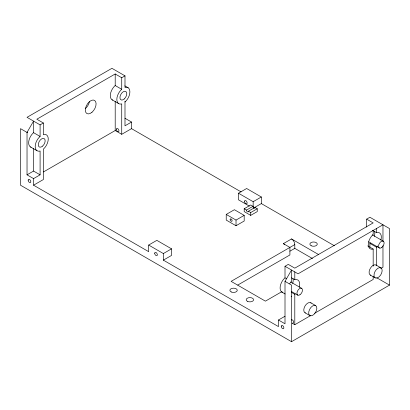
<?xml version="1.0" encoding="UTF-8"?>
<svg xmlns="http://www.w3.org/2000/svg" width="410" height="410" viewBox="0 0 410 410"><rect width="100%" height="100%" fill="white"/><g stroke="black" fill="none" stroke-linecap="round" stroke-linejoin="round"><path stroke-width="0.61" d="M124.994 101.998L125.383 101.659A9.235 5.33 -60 0 0 129.893 91.881A9.235 5.33 -60 0 0 125.383 87.315L124.994 87.422L124.994 75.855L111.935 68.316L27.029 117.332L40.093 124.876L40.093 136.443L39.709 136.776A9.235 5.33 -60 0 0 35.193 146.554A9.235 5.33 -60 0 0 39.709 151.121L40.093 151.013L40.093 174.834L33.564 178.606L27.029 174.834L27.029 132.415L33.564 121.104L33.564 132.671L33.174 133.009A9.235 5.33 -60 0 0 28.777 141.306A9.235 5.33 -60 0 0 31.032 147.226M33.564 178.606L33.564 185.202L148.671 251.663L148.671 245.062L163.364 253.549L163.364 260.145L278.472 326.601L278.472 320.005L285.006 323.777L285.006 281.352L291.536 270.041L291.536 281.608L291.151 281.947A9.235 5.33 -60 0 0 289.67 283.607M124.994 75.855L121.729 77.741L115.2 73.969L115.2 85.536L114.815 85.874A9.235 5.33 -60 0 0 110.418 94.172A9.235 5.33 -60 0 0 112.668 100.096M121.729 77.741L121.729 89.308L121.345 89.646A9.235 5.33 -60 0 0 116.829 99.42A9.235 5.33 -60 0 0 121.345 103.991L121.729 103.879L121.729 134.301L115.2 130.529L43.45 171.954M366.642 227.053L366.642 219.14L373.172 222.912L294.8 268.155L288.271 264.388L285.006 266.274L285.006 277.837L284.617 278.175A9.235 5.33 -60 0 0 280.22 286.472A9.235 5.33 -60 0 0 282.475 292.397M292.079 323.147L294.8 324.72L294.8 294.298L295.185 293.96M369.907 247.153L369.907 243.396L370.291 243.058M376.436 265.342L376.436 247.163L376.826 246.83A9.235 5.33 -60 0 0 377.584 246.041M115.2 73.969L36.828 119.218L43.357 122.99L43.357 134.557L43.742 134.449A9.235 5.33 -60 0 1 48.257 139.016A9.235 5.33 -60 0 1 43.742 148.794L43.357 149.127L43.357 179.549L33.564 185.202M40.093 124.876L43.357 122.99M27.029 174.834L33.564 171.062L40.093 174.834M241.1 191.906L131.528 128.648L131.528 122.047L124.994 125.819L124.994 101.183M121.729 134.301L131.528 128.648M148.671 245.062L156.835 240.352L171.529 248.834L171.529 255.43L163.364 260.145M249.357 206.102L238.471 199.813L238.471 193.218L246.635 188.503L261.329 196.99L261.329 203.585L334.381 245.759M226.228 214.425L234.392 209.715L244.186 215.368L244.186 221.026L236.022 225.741L226.228 220.083L226.228 214.425L236.022 220.083L244.186 215.368M163.364 253.549L171.529 248.834M238.471 193.218L253.165 201.699L261.329 196.99M244.186 208.772L246.471 210.094A1.384 0.799 60 0 0 247.45 211.785A1.384 0.799 60 0 0 248.429 211.222L254.958 207.45L257.249 208.772L257.249 211.601L250.715 215.368L244.186 211.601L244.186 208.772L250.715 205L253.006 206.322A1.384 0.799 60 0 0 254.236 208.121M246.471 210.094L253.006 206.322M253.708 207.988L261.329 203.585M248.429 211.222L250.715 212.544L257.249 208.772M284.489 244.524A4.618 2.665 60 0 0 283.371 243.648L291.536 238.938L318.565 254.538M291.536 238.938A4.618 2.665 60 0 1 294.8 244.591L231.122 281.357L265.413 301.15L282.008 291.566M289.901 251.192L294.8 248.363L312.471 258.566M237.779 285.053L289.901 254.964L289.901 247.42L283.371 243.648M366.642 219.14L369.907 217.254L389.5 228.565L389.5 285.124L291.536 341.684L20.5 185.207L20.5 128.643L27.029 132.415M278.472 320.005L285.006 316.233M380.793 268.473L382.971 267.217L382.971 245.687M294.8 324.72L310.806 315.474M314.67 313.245L373.172 279.471L373.172 276.299M372.628 230.394L376.436 232.593L376.826 232.485A9.235 5.33 -60 0 1 380.88 240.091M373.172 266.162L373.172 249.049L372.787 249.157A9.235 5.33 -60 0 1 368.272 244.591A9.235 5.33 -60 0 1 372.787 234.812L373.172 234.479L373.172 230.215M291.536 277.837L294.8 279.722L295.185 279.615A9.235 5.33 -60 0 1 299.238 287.226M291.151 296.292L291.536 296.184M124.86 85.854L128.125 87.74M115.2 85.536L121.729 89.308M372.311 234.853L383.191 241.136M368.595 241.762L379.481 248.045M369.907 243.396L376.436 247.163M367.729 245.908L373.172 249.049M112.073 99.794L118.603 103.561M124.994 118.275L131.528 122.047M376.057 265.044L380.957 267.873A5.771 3.331 -60 0 1 379.127 276.817A5.771 3.331 -60 0 1 374.13 273.926A5.771 3.331 -60 0 1 380.957 267.873M376.754 277.765L389.5 285.124M370.286 275.043L375.186 277.872M285.006 266.274L298.065 273.813L382.971 224.793L382.971 241.259M33.564 132.671L40.093 136.443M285.006 277.837L286.636 278.779M290.669 281.988L301.555 288.271M285.006 281.352L291.536 285.124L291.536 341.684M291.31 291.407L297.839 295.18M310.749 302.749L315.649 305.578A5.771 3.331 -60 0 1 313.819 314.521A5.771 3.331 -60 0 1 308.817 311.636A5.771 3.331 -60 0 1 315.649 305.578M291.536 292.412L294.8 294.298M30.432 146.923L36.967 150.696M281.875 292.094L285.14 293.98M304.978 312.748L309.873 315.577M376.436 228.329L376.436 232.593M294.8 244.591L294.8 248.363M294.8 271.809L294.8 279.722M253.165 201.699L253.165 207.101M250.715 212.544L250.715 215.368M236.022 220.083L236.022 225.741M115.2 101.378L115.2 130.529M33.564 148.497L33.564 171.062M89.395 101.726A7.621 4.397 -60 0 1 85.188 108.722M292.965 278.656A9.235 5.33 -60 0 1 292.709 283.454M374.602 231.522A9.235 5.33 -60 0 1 374.345 236.319M27.106 132.614A4.848 2.798 -60 0 1 27.603 132.092M305.465 312.948A5.771 3.331 -60 0 1 304.978 306.085A5.771 3.331 -60 0 1 311.164 303.072M370.773 275.243A5.771 3.331 -60 0 1 370.522 267.991A5.771 3.331 -60 0 1 376.81 265.803M254.958 207.45A1.384 0.799 60 0 1 254.928 207.721M254.83 207.937A1.384 0.799 60 0 1 254.671 208.085M291.223 320.01A1.845 1.066 60 0 1 293.386 321.097A1.845 1.066 60 0 1 292.689 323.07M247.573 301.396A3.695 2.132 0 0 0 253.549 300.069A3.695 2.132 0 0 0 248.578 297.747A3.695 2.132 0 0 0 247.573 301.396M231.25 291.966A3.695 2.132 0 0 0 237.221 290.644A3.695 2.132 0 0 0 232.25 288.317A3.695 2.132 0 0 0 231.25 291.966M311.252 245.78A3.695 2.132 0 0 0 317.227 244.452A3.695 2.132 0 0 0 312.256 242.131A3.695 2.132 0 0 0 311.252 245.78M28.172 180.21A1.845 1.066 60 0 0 30.135 182.645A1.845 1.066 60 0 0 30.135 180.031A1.845 1.066 60 0 0 28.172 180.21M154.713 253.262A1.845 1.066 60 0 0 156.671 255.702A1.845 1.066 60 0 0 156.671 253.088A1.845 1.066 60 0 0 154.713 253.262M281.25 326.319A1.845 1.066 60 0 0 283.207 328.758A1.845 1.066 60 0 0 283.207 326.145A1.845 1.066 60 0 0 281.25 326.319M91.937 112.309A7.621 4.397 -60 0 0 94.633 100.435A7.621 4.397 -60 0 0 85.552 108.143A7.621 4.397 -60 0 0 91.937 112.309M299.987 294.744A3.926 2.265 -60 0 0 301.944 288.543A3.926 2.265 -60 0 0 297.163 291.884A3.926 2.265 -60 0 0 299.987 294.744M381.628 247.609A3.926 2.265 -60 0 0 383.581 241.413A3.926 2.265 -60 0 0 378.799 244.749A3.926 2.265 -60 0 0 381.628 247.609M42.614 146.098A4.848 2.798 -60 0 0 44.152 138.585A4.848 2.798 -60 0 0 38.412 143.674A4.848 2.798 -60 0 0 42.614 146.098M124.25 98.964A4.848 2.798 -60 0 0 125.788 91.45A4.848 2.798 -60 0 0 120.053 96.54A4.848 2.798 -60 0 0 124.25 98.964M230.143 219.519A1.384 0.799 60 0 0 231.614 221.344A1.384 0.799 60 0 0 231.614 219.386A1.384 0.799 60 0 0 230.143 219.519M244.514 201.418A1.845 1.066 60 0 0 246.471 203.857A1.845 1.066 60 0 0 246.471 201.243A1.845 1.066 60 0 0 244.514 201.418M116.343 129.304A1.845 1.066 60 0 0 118.3 131.743A1.845 1.066 60 0 0 118.3 129.129A1.845 1.066 60 0 0 116.343 129.304"/></g></svg>
